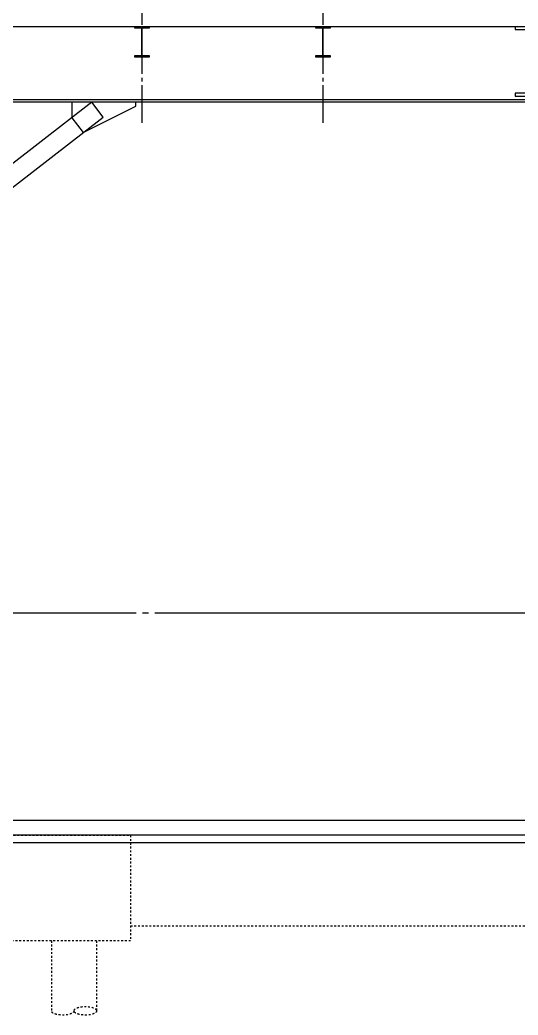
# Model space of a CAD drawing. Header units: millimetres. Extents: x -192235 to 515711, y 45168 to 947868.
# Drawn here: x 130783 to 137388, y 450614 to 463818 of the extents above; entities that cross this region are included whole.
import ezdxf

# ---------------------------------------------------------------- set-up
doc = ezdxf.new("R2010")
doc.units = ezdxf.units.MM
doc.header["$LTSCALE"] = 1000
for name, pattern in [('TPH12-SEC-@20-1$0$CENTERK0', [0.65, 0.5, -0.05, 0.05, -0.05]), ('TPH12-SEC-@20-1$0$CENTERK5', [6.916, 6.667, -0.083, 0.083, -0.083]), ('TPH12-SEC-@20-1$0$DOTK1', [0.1, 0.05, -0.05])]:
    doc.linetypes.add(name, pattern=pattern)
for name, color, linetype in [('TPH12-SEC-@20-1$0$H-SIN', 252, 'TPH12-SEC-@20-1$0$CENTERK5'), ('TPH12-SEC-@20-1$0$KABE1', 252, 'Continuous'), ('TPH12-SEC-@20-1$0$SIAGE1', 252, 'Continuous'), ('TPH12-SEC-@20-1$0$SIAGE3', 252, 'Continuous'), ('TPH12-SEC-@20-1$0$STEEL2', 252, 'Continuous'), ('TPH12-SEC-@20-1$0$STEEL3', 252, 'Continuous'), ('TPH12-SEC-@20-1$0$SUGATAD', 252, 'TPH12-SEC-@20-1$0$DOTK1')]:
    doc.layers.add(name, color=color, linetype=linetype)

# ---------------------------------------------------------------- blocks, each defined once
blk = doc.blocks.new('TPH12-SEC-@20-1')
at = {"layer": 'TPH12-SEC-@20-1$0$H-SIN'}
for p, q in [((84160.7, 455950), (201769.6, 455950)), ((81769.6, 453200), (201769.6, 453200))]:
    blk.add_line(p, q, dxfattribs=at)
at = {"layer": 'TPH12-SEC-@20-1$0$KABE1'}
for p, q in [((190390, 463725), (99610, 463725)), ((190280, 453000), (103125, 453000))]:
    blk.add_line(p, q, dxfattribs=at)
at = {"layer": 'TPH12-SEC-@20-1$0$SIAGE1'}
blk.add_line((103125, 453200), (190280, 453200), dxfattribs=at)
at = {"layer": 'TPH12-SEC-@20-1$0$SIAGE3'}
blk.add_line((144700, 452900), (130300, 452900), dxfattribs=at)
at = {"layer": 'TPH12-SEC-@20-1$0$STEEL2'}
for points in [[(132499.5, 463725), (132300.5, 463725), (132300.5, 463714), (132383.5, 463714, -0.4142136), (132396.5, 463701), (132396.5, 463353, -0.4142136), (132383.5, 463340), (132300.5, 463340), (132300.5, 463329), (132499.5, 463329), (132499.5, 463340), (132416.5, 463340, -0.4142136), (132403.5, 463353), (132403.5, 463701, -0.4142136), (132416.5, 463714), (132499.5, 463714)], [(134899.5, 463725), (134700.5, 463725), (134700.5, 463714), (134783.5, 463714, -0.4142136), (134796.5, 463701), (134796.5, 463353, -0.4142136), (134783.5, 463340), (134700.5, 463340), (134700.5, 463329), (134899.5, 463329), (134899.5, 463340), (134816.5, 463340, -0.4142136), (134803.5, 463353), (134803.5, 463701, -0.4142136), (134816.5, 463714), (134899.5, 463714)], [(137651.5, 463725), (137348.5, 463725), (137348.5, 463688), (137472.5, 463688, -0.4142136), (137490.5, 463670), (137490.5, 462862, -0.4142136), (137472.5, 462844), (137348.5, 462844), (137348.5, 462807), (137651.5, 462807), (137651.5, 462844), (137527.5, 462844, -0.4142136), (137509.5, 462862), (137509.5, 463670, -0.4142136), (137527.5, 463688), (137651.5, 463688)]]:
    blk.add_lwpolyline(points, format="xyb", close=True, dxfattribs=at)
at = {"layer": 'TPH12-SEC-@20-1$0$STEEL3', "linetype": 'TPH12-SEC-@20-1$0$CENTERK0'}
for p, q in [((132400, 467500), (132400, 462400)), ((134800, 467500), (134800, 462400))]:
    blk.add_line(p, q, dxfattribs=at)
at = {"layer": 'TPH12-SEC-@20-1$0$STEEL3', "linetype": 'Continuous'}
for p, q in [((144650, 462757), (130350, 462757)), ((144650, 462725), (130350, 462725))]:
    blk.add_line(p, q, dxfattribs=at)
blk.add_lwpolyline([(130502.9, 461455.8), (131888.9, 462527.2), (131736, 462725), (130350, 461653.6)], close=True, dxfattribs=at)
blk.add_lwpolyline([(131469.9, 462725), (131469.9, 462519.3), (131622.8, 462321.5), (132319.9, 462675), (132319.9, 462725)], dxfattribs=at)
at = {"layer": 'TPH12-SEC-@20-1$0$SUGATAD', "ltscale": 0.5}
for p, q in [((132250, 451800), (142750, 451800)), ((131200, 451600), (131200, 450671)), ((131800, 451600), (131800, 450671))]:
    blk.add_line(p, q, dxfattribs=at)
blk.add_lwpolyline([(132250, 451600), (127750, 451600), (127750, 453000), (132250, 453000)], close=True, dxfattribs=at)
at = {"layer": 'TPH12-SEC-@20-1$0$SUGATAD', "ltscale": 0.5, "extrusion": (0, 0, -1)}
blk.add_ellipse((131350, 450671), major_axis=(-150, 0), ratio=0.3797917, start_param=3.1415927, end_param=6.2831853, dxfattribs=at)
at = {"layer": 'TPH12-SEC-@20-1$0$SUGATAD', "ltscale": 0.5}
blk.add_ellipse((131650, 450671), major_axis=(150, 0), ratio=0.3797917, dxfattribs=at)

msp = doc.modelspace()

# ---------------------------------------------------------------- block references
msp.add_blockref('TPH12-SEC-@20-1', (0, 0))

doc.saveas('drawing.dxf')
